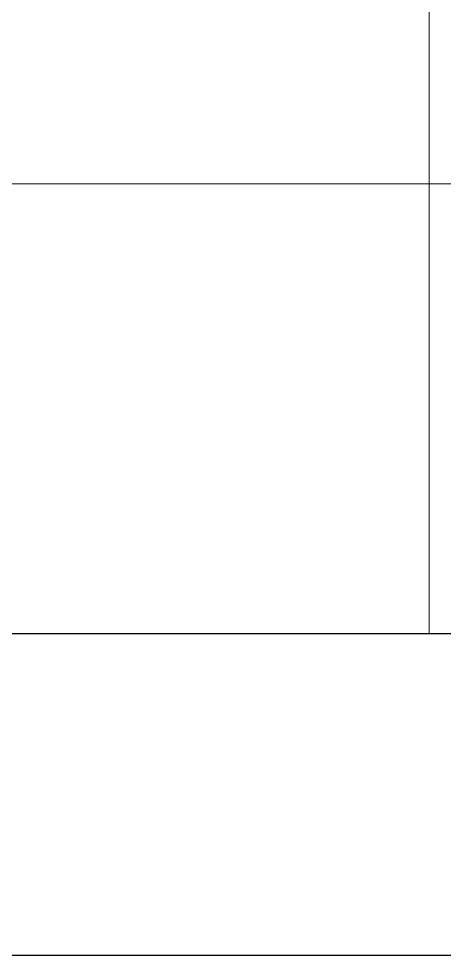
# Model space of a CAD drawing. Header units: millimetres. Extents: x 0 to 594, y 0 to 420.
# Drawn here: x 520.24 to 533.47, y 0 to 29.13 of the extents above; entities that cross this region are included whole.
import ezdxf

# ---------------------------------------------------------------- set-up
doc = ezdxf.new("R2010")
doc.units = ezdxf.units.MM
doc.header["$MEASUREMENT"] = 0
doc.linetypes.add('XKITLINE00', pattern=[0])

# ---------------------------------------------------------------- blocks, each defined once
blk = doc.blocks.new('*D0')
at = {"color": 0, "linetype": 'XKITLINE00'}
blk.add_line((584, 10), (25, 10), dxfattribs=at)
at = {"color": 1, "linetype": 'XKITLINE00'}
blk.add_line((0, 0), (594, 0), dxfattribs=at)

msp = doc.modelspace()

# ---------------------------------------------------------------- linework, layer by layer
at = {"color": 0, "linetype": 'XKITLINE00', "lineweight": 0}
for p, q in [((533, 56.5), (533, 10)), ((474.5, 24), (533, 24)), ((533, 24), (533, 10)), ((533, 24), (584, 24)), ((404, 10), (584, 10)), ((584, 10), (404, 10)), ((533, 10), (474.5, 10))]:
    msp.add_line(p, q, dxfattribs=at)

# ---------------------------------------------------------------- block references
msp.add_blockref('*D0', (0, 0))

doc.saveas('drawing.dxf')
